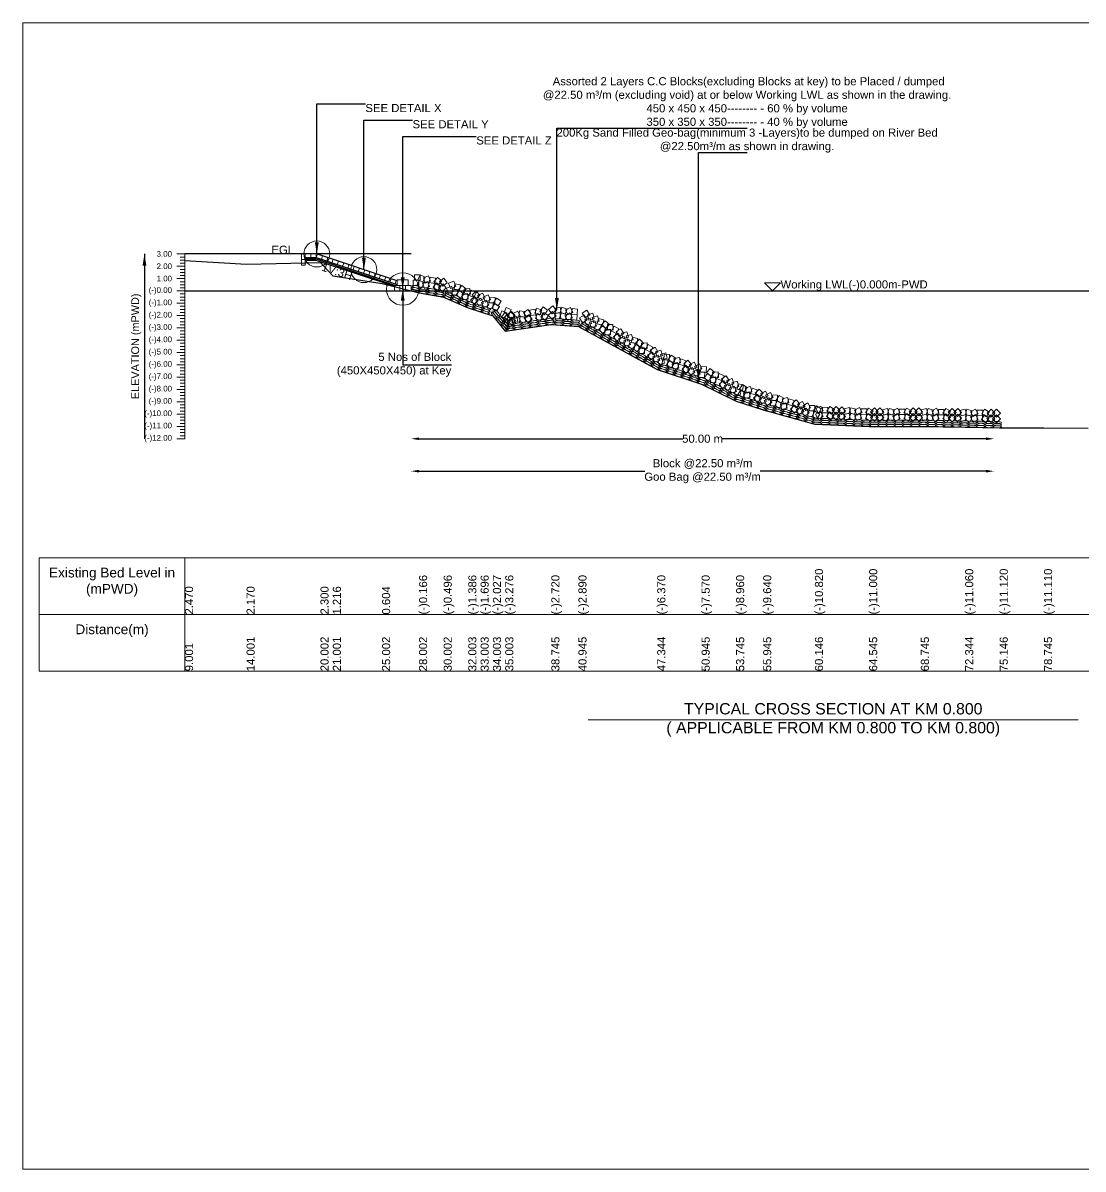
# Model space of a CAD drawing. Header units: inches. Extents: x 89000 to 845017, y -7071 to 0.
# Drawn here: x 265000 to 271542, y -7071 to 0 of the extents above; entities that cross this region are included whole.
import ezdxf

# ---------------------------------------------------------------- set-up
doc = ezdxf.new("R2010")
doc.units = ezdxf.units.IN
doc.header["$LTSCALE"] = 7
doc.header["$MEASUREMENT"] = 0
doc.header["$PDMODE"] = 3
for name, color, linetype, lineweight in [('Cross section Data Border', 7, 'Continuous', 9), ('Cross Section Labels', 7, 'Continuous', 9), ('Existing_Bed_Level for Xsection', 7, 'Continuous', 25), ('Long Section Labels', 7, 'Continuous', 9)]:
    doc.layers.add(name, color=color, linetype=linetype, lineweight=lineweight)
doc.styles.get("Standard").update_dxf_attribs({"font": 'arial.ttf'})
doc.dimstyles.new('Appron Lebeling Style', dxfattribs={"dimtxt": 50, "dimasz": 50, "dimexe": 0.18, "dimexo": 0.0625, "dimgap": 0.09, "dimtad": 0, "dimtih": 1, "dimtoh": 1, "dimdec": 4, "dimzin": 0, "dimdsep": 46, "dimtxsty": 'Standard', "dimcen": 0.09, "dimse1": 1, "dimse2": 1, "dimadec": 0, "dimazin": 0, "dimtfac": 1, "dimtdec": 4, "dimtofl": 0, "dimtmove": 0, "dimatfit": 3, "dimfxl": 1, "dimtolj": 1, "dimtzin": 0, "dimarcsym": 0})
doc.dimstyles.get("Standard").update_dxf_attribs({"dimtxt": 0.18, "dimasz": 0.18, "dimexe": 0.18, "dimexo": 0.0625, "dimgap": 0.09, "dimtad": 0, "dimtih": 1, "dimtoh": 1, "dimdec": 4, "dimzin": 0, "dimdsep": 46, "dimtxsty": 'Standard', "dimcen": 0.09, "dimadec": 0, "dimazin": 0, "dimtfac": 1, "dimtdec": 4, "dimtofl": 0, "dimtmove": 0, "dimatfit": 3, "dimfxl": 1, "dimtolj": 1, "dimtzin": 0, "dimarcsym": 0})

# ---------------------------------------------------------------- blocks, each defined once
blk = doc.blocks.new('*D281')
at = {"layer": 'Cross Section Labels', "color": 0, "lineweight": -2, "transparency": 16777216}
for p, q in [((267444.9, -2565.4), (269071.2, -2565.4)), ((270942.7, -2565.4), (269316.4, -2565.4))]:
    blk.add_line(p, q, dxfattribs=at)
at = {"layer": 'Cross Section Labels', "color": 0, "transparency": 16777216}
for points in [[(267444.9, -2557), (267444.9, -2573.7), (267394.9, -2565.4)], [(270942.7, -2557), (270942.7, -2573.7), (270992.7, -2565.4)]]:
    blk.add_solid(points, dxfattribs=at)
at = {"layer": 'Defpoints', "color": 0, "transparency": 16777216}
for p in [(267394.9, -1653.4), (270992.7, -2497.7), (270992.7, -2565.4)]:
    blk.add_point(p, dxfattribs=at)
at = {"layer": 'Cross Section Labels', "color": 0, "transparency": 16777216, "insert": (269193.8, -2565.4), "char_height": 50, "attachment_point": 5}
blk.add_mtext('\\A1;50.00 m', dxfattribs=at)
blk = doc.blocks.new('*D282')
at = {"layer": 'Cross Section Labels', "color": 0, "lineweight": -2, "transparency": 16777216}
for p, q in [((267444.9, -2765.4), (268838.2, -2765.4)), ((270942.7, -2765.4), (269549.4, -2765.4))]:
    blk.add_line(p, q, dxfattribs=at)
at = {"layer": 'Cross Section Labels', "color": 0, "transparency": 16777216}
for points in [[(267444.9, -2757), (267444.9, -2773.7), (267394.9, -2765.4)], [(270942.7, -2757), (270942.7, -2773.7), (270992.7, -2765.4)]]:
    blk.add_solid(points, dxfattribs=at)
at = {"layer": 'Defpoints', "color": 0, "transparency": 16777216}
for p in [(267394.9, -1653.4), (270992.7, -2497.7), (270992.7, -2765.4)]:
    blk.add_point(p, dxfattribs=at)
at = {"layer": 'Cross Section Labels', "color": 0, "transparency": 16777216, "insert": (269193.8, -2765.4), "char_height": 50, "attachment_point": 5}
blk.add_mtext('\\A1;Block @22.50 m³/m ^JGoo Bag @22.50 m³/m ', dxfattribs=at)

msp = doc.modelspace()

# ---------------------------------------------------------------- linework, layer by layer
at = {"layer": 'Cross section Data Border'}
msp.add_lwpolyline([(265100, -3300), (273209.05737, -3300), (273209.05737, -4000), (265100, -4000)], close=True, dxfattribs=at)
for points in [[(266000, -3300), (266000, -4000)], [(265100, -3650), (273209.05737, -3650)]]:
    msp.add_lwpolyline(points, dxfattribs=at)
at = {"layer": 'Cross Section Labels'}
for points in [[(265000, 0), (275000, 0), (275000, -7071), (265000, -7071)], [(269624.93307, -1653.36), (269674.93307, -1603.36), (269574.93307, -1603.36)]]:
    msp.add_lwpolyline(points, close=True, dxfattribs=at)
msp.add_lwpolyline([(268488, -4300), (270000, -4300), (271512, -4300)], dxfattribs=at)
for centre, radius in [((266813.53307, -1425.36), 80), ((267104.23307, -1522.26), 80), ((267343.63307, -1641.96), 100)]:
    msp.add_circle(centre, radius, dxfattribs=at)
at = {"layer": 'Existing_Bed_Level for Xsection'}
for points in [[(267394.93307, -1425.36), (266000, -1425.36)], [(266000, -1465.64), (266380.03044, -1488.44), (266836.04871, -1478.56), (266912.03655, -1560.944), (267216.07915, -1607.456), (267444.08828, -1665.976), (267596.10958, -1691.056), (267748.13088, -1758.696), (267824.11872, -1782.256), (267900.15218, -1807.412), (267976.14002, -1902.336), (268260.54728, -1860.08), (268427.72838, -1873), (268914.09935, -2137.48), (269187.72261, -2228.68), (269400.5338, -2334.32), (269567.72049, -2386), (269887.01146, -2475.68), (270221.3831, -2489.36), (270540.52619, -2489.36), (270814.09921, -2493.92), (271026.989, -2498.48), (271300.52274, -2497.72), (271574.09918, -2500)], [(267309.43307, -1590.66), (266817.04313, -1426.53002), (266813.53307, -1425.36), (266809.83314, -1425.36), (266741.43314, -1425.36)], [(266741.43314, -1448.16), (266809.83314, -1448.16), (267309.43307, -1614.69331)], [(266741.43314, -1455.76), (266808.59983, -1455.76), (267298.79983, -1619.16)], [(266741.43314, -1463.36), (266807.36652, -1463.36), (267292.33307, -1625.01552)], [(266000, -1653.36), (272273.45953, -1653.36)]]:
    msp.add_lwpolyline(points, dxfattribs=at)
at = {"layer": 'Long Section Labels'}
for points in [[(266000, -1425.36), (265950, -1425.36)], [(266000, -1444.36), (265970, -1444.36)], [(266000, -1463.36), (265970, -1463.36)], [(266000, -1482.36), (265970, -1482.36)], [(266000, -2565.36), (266000, -2489.36), (266000, -2413.36), (266000, -2337.36), (266000, -2261.36), (266000, -2185.36), (266000, -2109.36), (266000, -2033.36), (266000, -1957.36), (266000, -1881.36), (266000, -1805.36), (266000, -1729.36), (266000, -1653.36), (266000, -1577.36), (266000, -1501.36), (266000, -1425.36)], [(266000, -1501.36), (265950, -1501.36)], [(266000, -1520.36), (265970, -1520.36)], [(266000, -1539.36), (265970, -1539.36)], [(266000, -1577.36), (265950, -1577.36)], [(266000, -1558.36), (265970, -1558.36)], [(266000, -1596.36), (265970, -1596.36)], [(266000, -1615.36), (265970, -1615.36)], [(266000, -1653.36), (265950, -1653.36)], [(266000, -1634.36), (265970, -1634.36)], [(266000, -1672.36), (265970, -1672.36)], [(266000, -1691.36), (265970, -1691.36)], [(266000, -1729.36), (265950, -1729.36)], [(266000, -1710.36), (265970, -1710.36)], [(266000, -1748.36), (265970, -1748.36)], [(266000, -1767.36), (265970, -1767.36)], [(266000, -1805.36), (265950, -1805.36)], [(266000, -1786.36), (265970, -1786.36)], [(266000, -1824.36), (265970, -1824.36)], [(266000, -1881.36), (265950, -1881.36)], [(266000, -1843.36), (265970, -1843.36)], [(266000, -1862.36), (265970, -1862.36)], [(266000, -1900.36), (265970, -1900.36)], [(266000, -1957.36), (265950, -1957.36)], [(266000, -1919.36), (265970, -1919.36)], [(266000, -1938.36), (265970, -1938.36)], [(266000, -1976.36), (265970, -1976.36)], [(266000, -2033.36), (265950, -2033.36)], [(266000, -1995.36), (265970, -1995.36)], [(266000, -2014.36), (265970, -2014.36)], [(266000, -2109.36), (265950, -2109.36)], [(266000, -2052.36), (265970, -2052.36)], [(266000, -2071.36), (265970, -2071.36)], [(266000, -2090.36), (265970, -2090.36)], [(266000, -2185.36), (265950, -2185.36)], [(266000, -2128.36), (265970, -2128.36)], [(266000, -2147.36), (265970, -2147.36)], [(266000, -2166.36), (265970, -2166.36)], [(266000, -2261.36), (265950, -2261.36)], [(266000, -2204.36), (265970, -2204.36)], [(266000, -2223.36), (265970, -2223.36)], [(266000, -2242.36), (265970, -2242.36)], [(266000, -2280.36), (265970, -2280.36)], [(266000, -2299.36), (265970, -2299.36)], [(266000, -2318.36), (265970, -2318.36)], [(266000, -2337.36), (265950, -2337.36)], [(266000, -2356.36), (265970, -2356.36)], [(266000, -2375.36), (265970, -2375.36)], [(266000, -2394.36), (265970, -2394.36)], [(266000, -2413.36), (265950, -2413.36)], [(266000, -2432.36), (265970, -2432.36)], [(266000, -2451.36), (265970, -2451.36)], [(266000, -2470.36), (265970, -2470.36)], [(266000, -2489.36), (265950, -2489.36)], [(266000, -2508.36), (265970, -2508.36)], [(266000, -2527.36), (265970, -2527.36)], [(266000, -2565.36), (265950, -2565.36)], [(266000, -2546.36), (265970, -2546.36)]]:
    msp.add_lwpolyline(points, dxfattribs=at)
for points in [[(266741.43314, -1425.36), (266718.63314, -1425.36), (266718.63314, -1459.56), (266741.43314, -1459.56)], [(266741.43314, -1459.56), (266718.63314, -1459.56), (266718.63314, -1493.76), (266741.43314, -1493.76)], [(266775.63314, -1425.36), (266741.43314, -1425.36), (266741.43314, -1448.16), (266775.63314, -1448.16)], [(266809.83314, -1425.36), (266775.63314, -1425.36), (266775.63314, -1448.16), (266809.83314, -1448.16)], [(266849.4881, -1437.34501), (266817.04313, -1426.53002), (266809.83314, -1448.16), (266842.27811, -1458.97499)], [(266881.93307, -1448.16), (266849.4881, -1437.34501), (266842.27811, -1458.97499), (266874.72307, -1469.78998)], [(266914.37804, -1458.97499), (266881.93307, -1448.16), (266874.72307, -1469.78998), (266907.16804, -1480.60497)], [(266946.823, -1469.78998), (266914.37804, -1458.97499), (266907.16804, -1480.60497), (266939.61301, -1491.41996)], [(266979.26797, -1480.60497), (266946.823, -1469.78998), (266939.61301, -1491.41996), (266972.05798, -1502.23495)], [(267011.71294, -1491.41996), (266979.26797, -1480.60497), (266972.05798, -1502.23495), (267004.50295, -1513.04994)], [(267044.15791, -1502.23495), (267011.71294, -1491.41996), (267004.50295, -1513.04994), (267036.94792, -1523.86493)], [(267076.60288, -1513.04994), (267044.15791, -1502.23495), (267036.94792, -1523.86493), (267069.39289, -1534.67992)], [(267109.04785, -1523.86493), (267076.60288, -1513.04994), (267069.39289, -1534.67992), (267101.83786, -1545.49491)], [(267141.49282, -1534.67992), (267109.04785, -1523.86493), (267101.83786, -1545.49491), (267134.28282, -1556.3099)], [(267173.93779, -1545.49491), (267141.49282, -1534.67992), (267134.28282, -1556.3099), (267166.72779, -1567.12489)], [(267206.38276, -1556.3099), (267173.93779, -1545.49491), (267166.72779, -1567.12489), (267199.17276, -1577.93988)], [(267450.79997, -1553.09523), (267416.60196, -1553.46344), (267416.97016, -1587.66145), (267451.16818, -1587.29325)], [(267481.92594, -1568.69026), (267450.77553, -1554.57318), (267436.65845, -1585.72359), (267467.80887, -1599.84067)], [(267238.82772, -1567.12489), (267206.38276, -1556.3099), (267199.17276, -1577.93988), (267231.61773, -1588.75486)], [(267271.27269, -1577.93988), (267238.82772, -1567.12489), (267231.61773, -1588.75486), (267264.0627, -1599.56985)], [(267303.71766, -1588.75486), (267271.27269, -1577.93988), (267264.0627, -1599.56985), (267296.50767, -1610.38484)], [(267326.53307, -1619.16), (267292.33307, -1619.16), (267292.33307, -1653.36), (267326.53307, -1653.36)], [(267343.63307, -1584.96), (267309.43307, -1584.96), (267309.43307, -1619.16), (267343.63307, -1619.16)], [(267360.73307, -1619.16), (267326.53307, -1619.16), (267326.53307, -1653.36), (267360.73307, -1653.36)], [(267377.83307, -1584.96), (267343.63307, -1584.96), (267343.63307, -1619.16), (267377.83307, -1619.16)], [(267394.93307, -1619.16), (267360.73307, -1619.16), (267360.73307, -1653.36), (267394.93307, -1653.36)], [(267442.29789, -1586.22157), (267408.09987, -1586.58978), (267408.46807, -1620.7878), (267442.66609, -1620.41959)], [(267476.35898, -1602.43413), (267445.20857, -1588.31705), (267431.0915, -1619.46747), (267462.24191, -1633.58454)], [(267497.46016, -1594.49506), (267465.44642, -1606.52671), (267477.47806, -1638.54045), (267509.4918, -1626.50881)], [(267503.02712, -1560.75119), (267471.01338, -1572.78283), (267483.04502, -1604.79657), (267515.05876, -1592.76493)], [(267540.8684, -1607.99626), (267507.12453, -1602.4293), (267501.55757, -1636.17317), (267535.30144, -1641.74013)], [(267546.43536, -1574.25238), (267512.69149, -1568.68543), (267507.12453, -1602.4293), (267540.8684, -1607.99626)], [(267579.02175, -1625.26401), (267552.5692, -1603.58678), (267530.89197, -1630.03934), (267557.34452, -1651.71657)], [(267584.58871, -1591.52014), (267558.13615, -1569.84291), (267536.45893, -1596.29546), (267562.91148, -1617.97269)], [(267592.64667, -1609.35968), (267564.84178, -1629.2727), (267584.7548, -1657.07759), (267612.55968, -1637.16457)], [(267598.21363, -1575.61581), (267570.40874, -1595.52883), (267590.32176, -1623.33371), (267618.12664, -1603.42069)], [(267656.88241, -1656.94581), (267644.60576, -1625.02522), (267612.68517, -1637.30187), (267624.96182, -1669.22246)], [(267670.78521, -1625.69917), (267658.50856, -1593.77859), (267626.58797, -1606.05524), (267638.86462, -1637.97582)], [(267699.49142, -1615.55689), (267665.71011, -1610.22181), (267660.37503, -1644.00313), (267694.15634, -1649.3382)], [(267735.23032, -1641.15398), (267708.65102, -1619.63234), (267687.12939, -1646.21165), (267713.70869, -1667.73328)], [(267685.58861, -1646.80352), (267651.8073, -1641.46845), (267646.47223, -1675.24976), (267680.25354, -1680.58483)], [(267721.32752, -1672.40061), (267694.74822, -1650.87898), (267673.22658, -1677.45828), (267699.80589, -1698.97991)], [(267743.74926, -1670.0439), (267709.73534, -1673.60667), (267713.29811, -1707.62059), (267747.31203, -1704.05782)], [(267757.65206, -1638.79727), (267723.63814, -1642.36004), (267727.20091, -1676.37396), (267761.21483, -1672.81119)], [(267782.34504, -1694.06314), (267751.0984, -1680.16033), (267737.1956, -1711.40697), (267768.44223, -1725.30977)], [(267796.24784, -1662.8165), (267765.00121, -1648.9137), (267751.0984, -1680.16033), (267782.34504, -1694.06314)], [(267809.93343, -1712.8069), (267786.69291, -1687.7167), (267761.60271, -1710.95722), (267784.84322, -1736.04742)], [(267820.06148, -1680.14098), (267796.82097, -1655.05078), (267771.73076, -1678.2913), (267794.97128, -1703.3815)], [(267835.73286, -1666.24875), (267805.4666, -1682.17338), (267821.39123, -1712.43964), (267851.65749, -1696.51501)], [(267885.74524, -1707.77405), (267870.37011, -1677.22498), (267839.82104, -1692.60011), (267855.19617, -1723.14918)], [(267913.30691, -1694.84089), (267879.16346, -1692.87487), (267877.19744, -1727.01831), (267911.34088, -1728.98433)], [(267825.6048, -1698.91468), (267795.33855, -1714.8393), (267811.26317, -1745.10556), (267841.52943, -1729.18093)], [(267875.00272, -1740.24308), (267859.62758, -1709.69402), (267829.07852, -1725.06915), (267844.45365, -1755.61821)], [(267902.56439, -1727.30992), (267868.42094, -1725.3439), (267866.45492, -1759.48734), (267900.59836, -1761.45337)], [(267940.66087, -1749.24479), (267912.08233, -1730.45898), (267893.29651, -1759.03752), (267921.87505, -1777.82333)], [(267951.40339, -1716.77576), (267922.82485, -1697.98994), (267904.03903, -1726.56848), (267932.61757, -1745.3543)], [(268013.51198, -1767.53886), (267981.66043, -1755.0842), (267969.20577, -1786.93575), (268001.05732, -1799.39042)], [(268115.28449, -1767.00226), (268088.48834, -1788.25329), (268109.73937, -1815.04944), (268136.53552, -1793.79841)], [(268160.74186, -1766.57235), (268126.9132, -1771.59847), (268131.93931, -1805.42712), (268165.76797, -1800.40101)], [(268202.34904, -1771.33636), (268170.53199, -1758.79383), (268157.98945, -1790.61088), (268189.8065, -1803.15342)], [(268210.45343, -1752.02562), (268190.07602, -1779.49198), (268217.54238, -1799.86939), (268237.91979, -1772.40303)], [(268292.11728, -1772.18158), (268269.85913, -1746.21594), (268243.89348, -1768.47409), (268266.15164, -1794.43973)], [(268315.76899, -1753.01106), (268282.15176, -1759.29772), (268288.43843, -1792.91495), (268322.05565, -1786.62828)], [(268358.01668, -1765.16067), (268325.76454, -1753.78353), (268314.38739, -1786.03567), (268346.63953, -1797.41281)], [(268378.3543, -1755.43084), (268347.49786, -1770.17941), (268362.24643, -1801.03584), (268393.10286, -1786.28728)], [(268422.76544, -1765.13693), (268388.66711, -1762.50176), (268386.03194, -1796.60009), (268420.13027, -1799.23526)], [(267986.81294, -1788.91178), (267954.96139, -1776.45711), (267942.50673, -1808.30866), (267974.35828, -1820.76333)], [(267973.65282, -1787.20843), (267953.2754, -1814.67479), (267980.74177, -1835.0522), (268001.11918, -1807.58584)], [(267978.67893, -1821.03709), (267958.30152, -1848.50345), (267985.76788, -1868.88086), (268006.14529, -1841.4145)], [(268010.06872, -1827.97232), (267988.69581, -1801.27328), (267961.99677, -1822.64619), (267983.36968, -1849.34523)], [(268034.94501, -1802.54068), (268007.46243, -1782.18514), (267987.10689, -1809.66772), (268014.58947, -1830.02326)], [(268026.89846, -1866.3209), (268021.71826, -1832.51549), (267987.91285, -1837.6957), (267993.09306, -1871.5011)], [(268036.76776, -1806.59941), (268015.39485, -1779.90037), (267988.69581, -1801.27328), (268010.06872, -1827.97232)], [(268039.97112, -1836.36933), (268012.48854, -1816.0138), (267992.13301, -1843.49638), (268019.61559, -1863.85192)], [(268053.5975, -1844.94799), (268048.4173, -1811.14258), (268014.61189, -1816.32279), (268019.7921, -1850.12819)], [(268053.73248, -1778.58356), (268022.36009, -1792.20021), (268035.97674, -1823.5726), (268067.34913, -1809.95595)], [(268058.75859, -1812.41222), (268027.3862, -1826.02887), (268041.00286, -1857.40126), (268072.37524, -1843.78461)], [(268097.62502, -1781.01768), (268063.64898, -1777.11021), (268059.74151, -1811.08626), (268093.71756, -1814.99372)], [(268102.65114, -1814.84634), (268068.67509, -1810.93887), (268064.76763, -1844.91492), (268098.74368, -1848.82238)], [(268120.3106, -1800.83092), (268093.51445, -1822.08195), (268114.76548, -1848.8781), (268141.56163, -1827.62707)], [(268165.76797, -1800.40101), (268131.93931, -1805.42712), (268136.96543, -1839.25578), (268170.79409, -1834.22967)], [(268207.37515, -1805.16502), (268175.5581, -1792.62249), (268163.01557, -1824.43954), (268194.83262, -1836.98207)], [(268215.47954, -1785.85428), (268195.10213, -1813.32064), (268222.5685, -1833.69805), (268242.94591, -1806.23169)], [(268289.48211, -1806.27991), (268267.22396, -1780.31426), (268241.25831, -1802.57242), (268263.51647, -1828.53806)], [(268313.13382, -1787.10939), (268279.51659, -1793.39605), (268285.80326, -1827.01327), (268319.42048, -1820.72661)], [(268355.38151, -1799.259), (268323.12937, -1787.88186), (268311.75222, -1820.134), (268344.00436, -1831.51114)], [(268375.71913, -1789.52916), (268344.86269, -1804.27773), (268359.61126, -1835.13417), (268390.46769, -1820.3856)], [(268420.13027, -1799.23526), (268386.03194, -1796.60009), (268383.39677, -1830.69842), (268417.4951, -1833.33358)], [(268481.30262, -1831.40746), (268463.43432, -1802.24646), (268434.27332, -1820.11476), (268452.14162, -1849.27576)], [(268497.64063, -1801.36234), (268479.77233, -1772.20134), (268450.61133, -1790.06964), (268468.47963, -1819.23064)], [(268499.39427, -1820.85862), (268466.59258, -1830.53795), (268476.27191, -1863.33963), (268509.0736, -1853.6603)], [(268515.73228, -1790.81349), (268482.93059, -1800.49282), (268492.60992, -1833.29451), (268525.41161, -1823.61518)], [(268539.12792, -1869.98139), (268529.42247, -1837.18743), (268496.6285, -1846.89288), (268506.33395, -1879.68684)], [(268555.46593, -1839.93627), (268545.76048, -1807.1423), (268512.96651, -1816.84775), (268522.67196, -1849.64172)], [(268584.88632, -1832.10344), (268551.63476, -1824.10505), (268543.63638, -1857.35661), (268576.88793, -1865.35499)], [(268618.48176, -1860.45528), (268593.69371, -1836.89275), (268570.13118, -1861.68079), (268594.91923, -1885.24332)], [(268568.5483, -1862.14856), (268535.29675, -1854.15018), (268527.29836, -1887.40173), (268560.54992, -1895.40012)], [(268602.14375, -1890.5004), (268577.3557, -1866.93787), (268553.79317, -1891.72591), (268578.58122, -1915.28844)], [(268624.68178, -1889.93001), (268590.49242, -1890.78296), (268591.34538, -1924.97233), (268625.53474, -1924.11937)], [(268641.01979, -1859.88488), (268606.83043, -1860.73784), (268607.68339, -1894.9272), (268641.87275, -1894.07425)], [(268661.25027, -1916.93562), (268631.20515, -1900.59761), (268614.86714, -1930.64273), (268644.91226, -1946.98074)], [(268677.58828, -1886.8905), (268647.54316, -1870.55249), (268631.20515, -1900.59761), (268661.25027, -1916.93562)], [(268707.95649, -1915.72842), (268690.08819, -1886.56742), (268660.92719, -1904.43571), (268678.79549, -1933.59671)], [(268726.04814, -1905.17957), (268693.24645, -1914.8589), (268702.92578, -1947.66058), (268735.72747, -1937.98125)], [(268691.61848, -1945.77354), (268673.75018, -1916.61254), (268644.58918, -1934.48084), (268662.45748, -1963.64184)], [(268709.71013, -1935.22469), (268676.90844, -1944.90402), (268686.58777, -1977.70571), (268719.38946, -1968.02638)], [(268749.44378, -1984.34747), (268739.73833, -1951.5535), (268706.94436, -1961.25895), (268716.64981, -1994.05292)], [(268765.78179, -1954.30234), (268756.07634, -1921.50838), (268723.28237, -1931.21383), (268732.98782, -1964.00779)], [(268778.86416, -1976.51464), (268745.61261, -1968.51625), (268737.61422, -2001.7678), (268770.86578, -2009.76619)], [(268795.20218, -1946.46951), (268761.95062, -1938.47113), (268753.95224, -1971.72268), (268787.20379, -1979.72107)], [(268828.79762, -1974.82135), (268804.00957, -1951.25882), (268780.44704, -1976.04687), (268805.23509, -1999.6094)], [(268851.33565, -1974.25096), (268817.14629, -1975.10392), (268817.99925, -2009.29328), (268852.18861, -2008.44032)], [(268812.4596, -2004.86647), (268787.67156, -1981.30394), (268764.10903, -2006.09199), (268788.89708, -2029.65452)], [(268834.99764, -2004.29608), (268800.80828, -2005.14904), (268801.66124, -2039.3384), (268835.8506, -2038.48544)], [(268871.56613, -2031.3017), (268841.52101, -2014.96369), (268825.183, -2045.00881), (268855.22812, -2061.34682)], [(268887.90414, -2001.25657), (268857.85902, -1984.91856), (268841.52101, -2014.96369), (268871.56613, -2031.3017)], [(268901.93434, -2060.13961), (268884.06604, -2030.97861), (268854.90504, -2048.84691), (268872.77334, -2078.00791)], [(268918.27235, -2030.09449), (268900.40405, -2000.93349), (268871.24305, -2018.80179), (268889.11135, -2047.96279)], [(268920.02599, -2049.59077), (268887.2243, -2059.2701), (268896.90363, -2092.07178), (268929.70532, -2082.39245)], [(268936.364, -2019.54564), (268903.56231, -2029.22497), (268913.24164, -2062.02666), (268946.04333, -2052.34733)], [(268976.09765, -2068.66842), (268966.3922, -2035.87445), (268933.59823, -2045.5799), (268943.30368, -2078.37387)], [(268990.65553, -2045.98742), (268956.51651, -2043.94603), (268954.47513, -2078.08505), (268988.61415, -2080.12644)], [(269028.7035, -2068.00632), (269000.1665, -2049.15747), (268981.31765, -2077.69448), (269009.85465, -2096.54333)], [(268959.75964, -2098.71354), (268950.05419, -2065.91958), (268917.26022, -2075.62503), (268926.96567, -2108.41899)], [(268979.84137, -2078.43266), (268945.70235, -2076.39128), (268943.66097, -2110.5303), (268977.79999, -2112.57168)], [(269017.88934, -2100.45156), (268989.35233, -2081.60271), (268970.50348, -2110.13972), (268999.04049, -2128.98857)], [(269039.97784, -2095.9364), (269006.46825, -2102.77362), (269013.30547, -2136.28321), (269046.81506, -2129.44599)], [(269050.792, -2063.49116), (269017.28242, -2070.32838), (269024.11964, -2103.83796), (269057.62922, -2097.00074)], [(269080.7166, -2116.10843), (269048.27136, -2105.29426), (269037.4572, -2137.73951), (269069.90244, -2148.55367)], [(269091.53077, -2083.66318), (269059.08552, -2072.84902), (269048.27136, -2105.29426), (269080.7166, -2116.10843)], [(269115.67265, -2139.17199), (269092.96601, -2113.59762), (269067.39164, -2136.30427), (269090.09828, -2161.87864)], [(269126.48681, -2106.72675), (269103.78017, -2081.15238), (269078.2058, -2103.85902), (269100.91244, -2129.43339)], [(269142.44745, -2093.16784), (269111.85235, -2108.45115), (269127.13565, -2139.04625), (269157.73076, -2123.76295)], [(269190.18209, -2134.55884), (269174.87443, -2103.97591), (269144.2915, -2119.28358), (269159.59917, -2149.8665)], [(269217.77224, -2121.68655), (269183.63322, -2119.64517), (269181.59184, -2153.78419), (269215.73086, -2155.82557)], [(269131.63329, -2125.61309), (269101.03818, -2140.89639), (269116.32149, -2171.4915), (269146.9166, -2156.20819)], [(269179.36793, -2167.00409), (269164.06027, -2136.42116), (269133.47734, -2151.72882), (269148.785, -2182.31175)], [(269206.95808, -2154.1318), (269172.81906, -2152.09041), (269170.77768, -2186.22944), (269204.9167, -2188.27082)], [(269251.73342, -2184.59671), (269226.08413, -2161.97474), (269203.46215, -2187.62403), (269229.11145, -2210.24601)], [(269266.9399, -2153.96335), (269241.2906, -2131.34137), (269218.66863, -2156.99067), (269244.31792, -2179.61264)], [(269274.23452, -2183.18643), (269240.10073, -2185.31348), (269242.22778, -2219.44727), (269276.36157, -2217.32022)], [(269289.441, -2152.55307), (269255.30721, -2154.68011), (269257.43426, -2188.8139), (269291.56805, -2186.68686)], [(269326.99092, -2178.17652), (269296.35755, -2162.97004), (269281.15107, -2193.60341), (269311.78444, -2208.80988)], [(269358.41317, -2205.86217), (269339.47009, -2177.38763), (269310.99555, -2196.33071), (269329.93863, -2224.80525)], [(269311.78444, -2208.80988), (269281.15107, -2193.60341), (269265.94459, -2224.23677), (269296.57796, -2239.44325)], [(269343.20669, -2236.49553), (269324.26361, -2208.02099), (269295.78907, -2226.96408), (269314.73215, -2255.43862)], [(269360.89247, -2225.27951), (269328.47447, -2236.17506), (269339.37002, -2268.59306), (269371.78802, -2257.69751)], [(269376.09895, -2194.64614), (269343.68095, -2205.54169), (269354.5765, -2237.9597), (269386.9945, -2227.06415)], [(269402.42995, -2272.88674), (269391.50859, -2240.47742), (269359.09927, -2251.39878), (269370.02063, -2283.8081)], [(269417.63643, -2242.25337), (269406.71507, -2209.84406), (269374.30575, -2220.76542), (269385.22711, -2253.17474)], [(269431.53785, -2263.96247), (269398.01121, -2257.20937), (269391.2581, -2290.73601), (269424.78474, -2297.48911)], [(269446.74433, -2233.32911), (269413.21769, -2226.576), (269406.46458, -2260.10264), (269439.99122, -2266.85575)], [(269468.48245, -2248.40777), (269439.53905, -2230.18912), (269421.3204, -2259.13252), (269450.2638, -2277.35117)], [(269490.46665, -2243.40941), (269457.11502, -2250.97967), (269464.68529, -2284.3313), (269498.03692, -2276.76103)], [(269531.63789, -2262.68339), (269498.96334, -2252.58319), (269488.86314, -2285.25773), (269521.53768, -2295.35794)], [(269567.0912, -2284.97501), (269543.8293, -2259.90463), (269518.75892, -2283.16653), (269542.02081, -2308.23691)], [(269458.38225, -2281.08231), (269429.43884, -2262.86366), (269411.22019, -2291.80707), (269440.16359, -2310.02572)], [(269480.36644, -2276.08395), (269447.01481, -2283.65422), (269454.58508, -2317.00584), (269487.93671, -2309.43558)], [(269521.53768, -2295.35794), (269488.86314, -2285.25773), (269478.76293, -2317.93227), (269511.43747, -2328.03248)], [(269556.99099, -2317.64956), (269533.72909, -2292.57917), (269508.65871, -2315.84107), (269531.9206, -2340.91145)], [(269572.65052, -2303.74398), (269542.39785, -2319.6944), (269558.34827, -2349.94707), (269588.60094, -2333.99665)], [(269582.75072, -2271.06943), (269552.49805, -2287.01985), (269568.44847, -2317.27252), (269598.70115, -2301.3221)], [(269620.17405, -2342.7012), (269603.41935, -2312.88643), (269573.60459, -2329.64113), (269590.35928, -2359.45589)], [(269629.42202, -2309.77529), (269612.66733, -2279.96053), (269582.85256, -2296.71522), (269599.60726, -2326.52999)], [(269647.1161, -2328.5224), (269612.91849, -2328.11826), (269612.51434, -2362.31587), (269646.71195, -2362.72002)], [(269656.36407, -2295.5965), (269622.16646, -2295.19235), (269621.76231, -2329.38997), (269655.95993, -2329.79411)], [(269686.17489, -2348.69395), (269656.76796, -2331.23334), (269639.30735, -2360.64027), (269668.71428, -2378.10088)], [(269695.42286, -2315.76805), (269666.01594, -2298.30744), (269648.55533, -2327.71437), (269677.96225, -2345.17498)], [(269717.26979, -2310.20027), (269684.12608, -2318.63439), (269692.5602, -2351.7781), (269725.70391, -2343.34398)], [(269758.92783, -2328.3982), (269726.00193, -2319.15022), (269716.75396, -2352.07612), (269749.67986, -2361.3241)], [(269794.94827, -2349.76128), (269771.04294, -2325.30366), (269746.58532, -2349.20899), (269770.49065, -2373.66661)], [(269708.02181, -2343.12617), (269674.8781, -2351.56029), (269683.31223, -2384.704), (269716.45594, -2376.26988)], [(269749.67986, -2361.3241), (269716.75396, -2352.07612), (269707.50598, -2385.00202), (269740.43188, -2394.25)], [(269785.7003, -2382.68718), (269761.79497, -2358.22956), (269737.33735, -2382.13489), (269761.24268, -2406.59251)], [(269800.9933, -2368.37949), (269771.1652, -2385.11043), (269787.89615, -2414.93853), (269817.72425, -2398.20759)], [(269810.24127, -2335.45359), (269780.41318, -2352.18453), (269797.14412, -2382.01263), (269826.97222, -2365.28168)], [(269850.65535, -2407.43702), (269833.90066, -2377.62226), (269804.0859, -2394.37695), (269820.84059, -2424.19171)], [(269859.90333, -2374.51112), (269843.14863, -2344.69635), (269813.33387, -2361.45105), (269830.08856, -2391.26581)], [(269877.59741, -2393.25823), (269843.39979, -2392.85408), (269842.99565, -2427.05169), (269877.19326, -2427.45584)], [(269886.84538, -2360.33233), (269852.64777, -2359.92818), (269852.24362, -2394.12579), (269886.44123, -2394.52994)], [(269916.65619, -2413.42978), (269887.24927, -2395.96917), (269869.78866, -2425.37609), (269899.19559, -2442.8367)], [(269925.90417, -2380.50388), (269896.49724, -2363.04327), (269879.03664, -2392.45019), (269908.44356, -2409.9108)], [(269921.45834, -2397.80776), (269891.15651, -2413.66459), (269907.01334, -2443.96642), (269937.31517, -2428.10959)], [(269922.85638, -2363.63635), (269892.55455, -2379.49317), (269908.41138, -2409.795), (269938.71321, -2393.93818)], [(269967.59002, -2371.72703), (269933.4186, -2370.32899), (269932.02056, -2404.5004), (269966.19198, -2405.89844)], [(270006.17086, -2418.37012), (269977.26561, -2400.09098), (269958.98647, -2428.99622), (269987.89172, -2447.27536)], [(270007.5689, -2384.1987), (269978.66365, -2365.91956), (269960.38451, -2394.82481), (269989.28976, -2413.10395)], [(270017.74826, -2400.91877), (269992.58764, -2424.08302), (270015.75189, -2449.24365), (270040.91252, -2426.07939)], [(270019.1463, -2366.74735), (269993.98568, -2389.91161), (270017.14993, -2415.07224), (270042.31056, -2391.90798)], [(270075.08472, -2427.45819), (270051.90043, -2402.31602), (270026.75826, -2425.50031), (270049.94255, -2450.64248)], [(270076.48276, -2393.28678), (270053.29847, -2368.14461), (270028.1563, -2391.32889), (270051.34059, -2416.47106)], [(270099.42439, -2373.27193), (270066.057, -2380.77243), (270073.5575, -2414.13982), (270106.92489, -2406.63932)], [(270142.08452, -2383.88291), (270109.44136, -2373.68175), (270099.24019, -2406.32492), (270131.88336, -2416.52608)], [(270162.05627, -2373.42263), (270131.75444, -2389.27945), (270147.61127, -2419.58128), (270177.9131, -2403.72446)], [(270206.78991, -2381.51331), (270172.6185, -2380.11527), (270171.22046, -2414.28668), (270205.39187, -2415.68472)], [(270246.76879, -2393.98498), (270217.86355, -2375.70584), (270199.58441, -2404.61109), (270228.48965, -2422.89023)], [(270253.70314, -2375.11695), (270229.51046, -2399.29037), (270253.68388, -2423.48305), (270277.87656, -2399.30963)], [(270312.07656, -2399.29037), (270287.88388, -2375.11695), (270263.71046, -2399.30963), (270287.90314, -2423.48305)], [(270334.18084, -2378.35444), (270301.14795, -2387.21268), (270310.00619, -2420.24556), (270343.03908, -2411.38732)], [(270377.23908, -2387.21268), (270344.20619, -2378.35444), (270335.34795, -2411.38732), (270368.38084, -2420.24556)], [(270396.76653, -2375.94472), (270367.13823, -2393.02698), (270384.22049, -2422.65528), (270413.8488, -2405.57302)], [(270441.79351, -2382.2), (270407.59351, -2382.2), (270407.59351, -2416.4), (270441.79351, -2416.4)], [(270482.2488, -2393.02698), (270452.62049, -2375.94472), (270435.53823, -2405.57302), (270465.16653, -2422.65528)], [(270493.10314, -2375.11695), (270468.91046, -2399.29037), (270493.08388, -2423.48305), (270517.27656, -2399.30963)], [(270551.47656, -2399.29037), (270527.28388, -2375.11695), (270503.11046, -2399.30963), (270527.30314, -2423.48305)], [(270575.42626, -2378.92074), (270542.25033, -2387.22723), (270550.55682, -2420.40316), (270583.73275, -2412.09667)], [(270618.33089, -2388.49536), (270585.45022, -2379.08783), (270576.04269, -2411.96849), (270608.92336, -2421.37603)], [(270638.04343, -2377.55441), (270608.13455, -2394.14052), (270624.72065, -2424.0494), (270654.62953, -2407.46329)], [(270682.9599, -2384.55924), (270648.76465, -2383.98927), (270648.19468, -2418.18452), (270682.38993, -2418.75449)], [(270723.22913, -2396.05895), (270693.88963, -2378.48527), (270676.31596, -2407.82477), (270705.65545, -2425.39844)], [(270734.38045, -2378.3323), (270709.78826, -2402.09917), (270733.55513, -2426.69137), (270758.14732, -2402.9245)], [(270792.34289, -2403.47522), (270768.55645, -2378.90196), (270743.98319, -2402.6884), (270767.76963, -2427.26166)], [(270814.79301, -2382.91058), (270781.61708, -2391.21706), (270789.92357, -2424.39299), (270823.0995, -2416.08651)], [(270858.17891, -2392.69341), (270825.3433, -2383.12982), (270815.7797, -2415.96543), (270848.61532, -2425.52903)], [(270877.94319, -2381.84621), (270847.95587, -2398.29008), (270864.39974, -2428.2774), (270894.38706, -2411.83353)], [(270922.82589, -2389.0643), (270888.63373, -2388.33192), (270887.90135, -2422.52407), (270922.09351, -2423.25645)], [(270963.04004, -2400.75513), (270933.78434, -2383.0423), (270916.07152, -2412.298), (270945.32722, -2430.01082)], [(270974.27543, -2383.08165), (270949.57064, -2406.73145), (270973.22044, -2431.43624), (270997.92523, -2407.78644)], [(271032.1178, -2408.49957), (271008.44834, -2383.81361), (270983.76238, -2407.48308), (271007.43185, -2432.16903)], [(269966.19198, -2405.89844), (269932.02056, -2404.5004), (269930.62252, -2438.67182), (269964.79394, -2440.06986)], [(270098.02635, -2407.44334), (270064.65896, -2414.94385), (270072.15946, -2448.31123), (270105.52685, -2440.81073)], [(270140.68648, -2418.05433), (270108.04332, -2407.85316), (270097.84215, -2440.49633), (270130.48532, -2450.69749)], [(270160.65823, -2407.59404), (270130.3564, -2423.45087), (270146.21323, -2453.7527), (270176.51506, -2437.89587)], [(270205.39187, -2415.68472), (270171.22046, -2414.28668), (270169.82242, -2448.4581), (270203.99383, -2449.85614)], [(270245.37075, -2428.1564), (270216.46551, -2409.87726), (270198.18637, -2438.7825), (270227.09161, -2457.06164)], [(270253.70314, -2409.31695), (270229.51046, -2433.49037), (270253.68388, -2457.68305), (270277.87656, -2433.50963)], [(270312.07656, -2433.49037), (270287.88388, -2409.31695), (270263.71046, -2433.50963), (270287.90314, -2457.68305)], [(270334.18084, -2412.55444), (270301.14795, -2421.41268), (270310.00619, -2454.44556), (270343.03908, -2445.58732)], [(270377.23908, -2421.41268), (270344.20619, -2412.55444), (270335.34795, -2445.58732), (270368.38084, -2454.44556)], [(270396.76653, -2410.14472), (270367.13823, -2427.22698), (270384.22049, -2456.85528), (270413.8488, -2439.77302)], [(270441.79351, -2416.4), (270407.59351, -2416.4), (270407.59351, -2450.6), (270441.79351, -2450.6)], [(270482.2488, -2427.22698), (270452.62049, -2410.14472), (270435.53823, -2439.77302), (270465.16653, -2456.85528)], [(270493.10314, -2409.31695), (270468.91046, -2433.49037), (270493.08388, -2457.68305), (270517.27656, -2433.50963)], [(270551.47656, -2433.49037), (270527.28388, -2409.31695), (270503.11046, -2433.50963), (270527.30314, -2457.68305)], [(270574.85629, -2413.11599), (270541.68036, -2421.42248), (270549.98684, -2454.59841), (270583.16277, -2446.29192)], [(270617.76091, -2422.69061), (270584.88025, -2413.28308), (270575.47271, -2446.16374), (270608.35338, -2455.57128)], [(270637.47345, -2411.74966), (270607.56457, -2428.33577), (270624.15068, -2458.24465), (270654.05956, -2441.65854)], [(270682.38993, -2418.75449), (270648.19468, -2418.18452), (270647.6247, -2452.37977), (270681.81995, -2452.94974)], [(270722.65915, -2430.2542), (270693.31965, -2412.68052), (270675.74598, -2442.02002), (270705.08547, -2459.59369)], [(270733.81048, -2412.52755), (270709.21828, -2436.29442), (270732.98515, -2460.88662), (270757.57734, -2437.11975)], [(270791.77292, -2437.67047), (270767.98647, -2413.09721), (270743.41321, -2436.88365), (270767.19966, -2461.45691)], [(270814.22304, -2417.10583), (270781.04711, -2425.41231), (270789.35359, -2458.58824), (270822.52952, -2450.28176)], [(270857.44653, -2426.88557), (270824.61092, -2417.32198), (270815.04732, -2450.15759), (270847.88294, -2459.72119)], [(270877.21081, -2416.03837), (270847.22349, -2432.48223), (270863.66736, -2462.46955), (270893.65468, -2446.02569)], [(270922.09351, -2423.25645), (270887.90135, -2422.52407), (270887.16897, -2456.71623), (270921.36113, -2457.44861)], [(270962.30766, -2434.94728), (270933.05196, -2417.23446), (270915.33914, -2446.49016), (270944.59484, -2464.20298)], [(270973.54305, -2417.2738), (270948.83826, -2440.9236), (270972.48806, -2465.6284), (270997.19285, -2441.9786)], [(271031.38542, -2442.69173), (271007.71596, -2418.00577), (270983.03, -2441.67524), (271006.69947, -2466.36119)]]:
    msp.add_lwpolyline(points, close=True, dxfattribs=at)
for centre, major_axis in [((267427.46159, -1628.36178), (24.49877, -6.28777)), ((267421.03779, -1653.39057), (24.49877, -6.28777)), ((267424.24969, -1640.87617), (24.49877, -6.28777)), ((267469.93467, -1663.69273), (24.95547, -4.11708)), ((267472.03775, -1650.94505), (24.95547, -4.11708)), ((267474.14082, -1638.19736), (24.95547, -4.11708)), ((267519.84561, -1671.92689), (24.95547, -4.11708)), ((267521.94868, -1659.1792), (24.95547, -4.11708)), ((267524.05176, -1646.43151), (24.95547, -4.11708)), ((267569.75655, -1680.16104), (24.95547, -4.11708)), ((267571.85962, -1667.41335), (24.95547, -4.11708)), ((267573.9627, -1654.66567), (24.95547, -4.11708)), ((267619.57643, -1694.4267), (23.10862, -10.2819)), ((267624.8286, -1682.62242), (23.10862, -10.2819)), ((267630.08077, -1670.81813), (23.10862, -10.2819)), ((267671.04585, -1703.18621), (23.10862, -10.2819)), ((267676.29802, -1691.38192), (23.10862, -10.2819)), ((267665.79368, -1714.99049), (23.10862, -10.2819)), ((267712.01092, -1735.55428), (23.10862, -10.2819)), ((267717.26309, -1723.75), (23.10862, -10.2819)), ((267722.51526, -1711.94571), (23.10862, -10.2819)), ((267757.85451, -1754.94743), (24.15826, -7.49026)), ((267761.68066, -1742.60697), (24.15826, -7.49026)), ((267765.50682, -1730.26651), (24.15826, -7.49026)), ((267806.17104, -1769.92795), (24.15826, -7.49026)), ((267809.99719, -1757.58749), (24.15826, -7.49026)), ((267813.82335, -1745.24703), (24.15826, -7.49026)), ((267858.49041, -1773.21485), (24.01266, -7.94469)), ((267862.54869, -1760.94877), (24.01266, -7.94469)), ((267925.54969, -1787.45351), (15.80645, -19.74542)), ((267854.43212, -1785.48093), (24.01266, -7.94469)), ((267905.37708, -1803.60193), (15.80645, -19.74542)), ((267915.46339, -1795.52772), (15.80645, -19.74542)), ((267936.98999, -1843.09278), (15.80645, -19.74542)), ((267947.0763, -1835.01857), (15.80645, -19.74542)), ((267957.1626, -1826.94436), (15.80645, -19.74542)), ((268151.62669, -1843.60839), (25.01817, 3.71709)), ((268201.66304, -1836.17421), (25.01817, 3.71709)), ((268251.69938, -1828.74002), (25.01817, 3.71709)), ((268253.59814, -1841.51974), (25.01817, 3.71709)), ((268308.34205, -1844.33586), (25.21761, -1.94885)), ((268309.33756, -1831.45427), (25.21761, -1.94885)), ((268359.77277, -1835.35198), (25.21761, -1.94885)), ((268410.20799, -1839.24969), (25.21761, -1.94885)), ((267968.6029, -1882.58362), (15.80645, -19.74542)), ((267978.68921, -1874.50941), (15.80645, -19.74542)), ((267988.77551, -1866.4352), (15.80645, -19.74542)), ((268001.51765, -1865.91094), (25.01817, 3.71709)), ((268003.41641, -1878.69066), (25.01817, 3.71709)), ((268005.31516, -1891.47037), (25.01817, 3.71709)), ((268051.554, -1858.47676), (25.01817, 3.71709)), ((268053.45275, -1871.25647), (25.01817, 3.71709)), ((268055.35151, -1884.03619), (25.01817, 3.71709)), ((268101.59035, -1851.04257), (25.01817, 3.71709)), ((268103.4891, -1863.82229), (25.01817, 3.71709)), ((268105.38785, -1876.602), (25.01817, 3.71709)), ((268153.52545, -1856.3881), (25.01817, 3.71709)), ((268155.4242, -1869.16782), (25.01817, 3.71709)), ((268203.56179, -1848.95392), (25.01817, 3.71709)), ((268205.46055, -1861.73364), (25.01817, 3.71709)), ((268255.49689, -1854.29945), (25.01817, 3.71709)), ((268307.34654, -1857.21745), (25.21761, -1.94885)), ((268357.78176, -1861.11516), (25.21761, -1.94885)), ((268358.77727, -1848.23357), (25.21761, -1.94885)), ((268408.21697, -1865.01287), (25.21761, -1.94885)), ((268409.21248, -1852.13128), (25.21761, -1.94885)), ((268457.62381, -1881.90327), (22.22004, -12.08287)), ((268463.79595, -1870.55289), (22.22004, -12.08287)), ((268469.96809, -1859.20251), (22.22004, -12.08287)), ((268502.06389, -1906.06901), (22.22004, -12.08287)), ((268508.23603, -1894.71863), (22.22004, -12.08287)), ((268514.40816, -1883.36825), (22.22004, -12.08287)), ((268552.6761, -1918.88436), (22.22004, -12.08287)), ((268558.84824, -1907.53398), (22.22004, -12.08287)), ((268546.50396, -1930.23474), (22.22004, -12.08287)), ((268590.94404, -1954.40047), (22.22004, -12.08287)), ((268597.11618, -1943.05009), (22.22004, -12.08287)), ((268603.28831, -1931.69971), (22.22004, -12.08287)), ((268635.38411, -1978.5662), (22.22004, -12.08287)), ((268641.55625, -1967.21583), (22.22004, -12.08287)), ((268647.72839, -1955.86545), (22.22004, -12.08287)), ((268685.99633, -1991.38156), (22.22004, -12.08287)), ((268692.16846, -1980.03118), (22.22004, -12.08287)), ((268679.82419, -2002.73194), (22.22004, -12.08287)), ((268724.26426, -2026.89767), (22.22004, -12.08287)), ((268730.4364, -2015.54729), (22.22004, -12.08287)), ((268736.60854, -2004.19691), (22.22004, -12.08287)), ((268768.70434, -2051.0634), (22.22004, -12.08287)), ((268774.87648, -2039.71302), (22.22004, -12.08287)), ((268781.04861, -2028.36264), (22.22004, -12.08287)), ((268819.31655, -2063.87876), (22.22004, -12.08287)), ((268825.48869, -2052.52838), (22.22004, -12.08287)), ((268813.14441, -2075.22914), (22.22004, -12.08287)), ((268857.58449, -2099.39487), (22.22004, -12.08287)), ((268863.75663, -2088.04449), (22.22004, -12.08287)), ((268869.92876, -2076.69411), (22.22004, -12.08287)), ((268902.02456, -2123.5606), (22.22004, -12.08287)), ((268908.1967, -2112.21022), (22.22004, -12.08287)), ((268914.36884, -2100.85984), (22.22004, -12.08287)), ((268951.84553, -2129.63285), (23.99506, -7.99767)), ((268955.93088, -2117.37576), (23.99506, -7.99767)), ((268947.76018, -2141.88994), (23.99506, -7.99767)), ((268995.75031, -2157.88529), (23.99506, -7.99767)), ((268999.83566, -2145.6282), (23.99506, -7.99767)), ((269003.92101, -2133.37111), (23.99506, -7.99767)), ((269043.74043, -2173.88064), (23.99506, -7.99767)), ((269047.82578, -2161.62355), (23.99506, -7.99767)), ((269051.91113, -2149.36646), (23.99506, -7.99767)), ((269091.73055, -2189.87599), (23.99506, -7.99767)), ((269095.8159, -2177.6189), (23.99506, -7.99767)), ((269099.90125, -2165.3618), (23.99506, -7.99767)), ((269143.80602, -2193.61424), (23.99506, -7.99767)), ((269147.89137, -2181.35715), (23.99506, -7.99767)), ((269195.88149, -2197.3525), (23.99506, -7.99767)), ((269139.72067, -2205.87133), (23.99506, -7.99767)), ((269187.71079, -2221.86668), (23.99506, -7.99767)), ((269191.79614, -2209.60959), (23.99506, -7.99767)), ((269233.96533, -2244.42287), (22.65508, -11.24604)), ((269239.71, -2232.85026), (22.65508, -11.24604)), ((269245.45467, -2221.27766), (22.65508, -11.24604)), ((269279.27548, -2266.91494), (22.65508, -11.24604)), ((269285.02015, -2255.34233), (22.65508, -11.24604)), ((269290.76482, -2243.76973), (22.65508, -11.24604)), ((269336.07497, -2266.2618), (22.65508, -11.24604)), ((269324.58563, -2289.40701), (22.65508, -11.24604)), ((269330.3303, -2277.8344), (22.65508, -11.24604)), ((269369.89578, -2311.89908), (22.65508, -11.24604)), ((269375.64045, -2300.32647), (22.65508, -11.24604)), ((269381.38512, -2288.75387), (22.65508, -11.24604)), ((269415.02767, -2332.03869), (24.16464, -7.46966)), ((269418.8433, -2319.69497), (24.16464, -7.46966)), ((269422.65893, -2307.35125), (24.16464, -7.46966)), ((269467.17258, -2334.6343), (24.16464, -7.46966)), ((269470.98822, -2322.29058), (24.16464, -7.46966)), ((269519.3175, -2337.22991), (24.16464, -7.46966)), ((269463.35695, -2346.97802), (24.16464, -7.46966)), ((269511.68623, -2361.91735), (24.16464, -7.46966)), ((269515.50186, -2349.57363), (24.16464, -7.46966)), ((269560.01551, -2376.85668), (24.16464, -7.46966)), ((269563.83114, -2364.51296), (24.16464, -7.46966)), ((269567.64678, -2352.16924), (24.16464, -7.46966)), ((269608.48165, -2390.73871), (24.35053, -6.83939)), ((269611.97533, -2378.30003), (24.35053, -6.83939)), ((269615.46901, -2365.86136), (24.35053, -6.83939)), ((269657.18271, -2404.41749), (24.35053, -6.83939)), ((269660.67639, -2391.97881), (24.35053, -6.83939)), ((269664.17007, -2379.54014), (24.35053, -6.83939)), ((269709.37746, -2405.6576), (24.35053, -6.83939)), ((269712.87114, -2393.21892), (24.35053, -6.83939)), ((269761.5722, -2406.89771), (24.35053, -6.83939)), ((269705.88378, -2418.09627), (24.35053, -6.83939)), ((269754.58485, -2431.77505), (24.35053, -6.83939)), ((269758.07853, -2419.33638), (24.35053, -6.83939)), ((269803.28591, -2445.45383), (24.35053, -6.83939)), ((269806.77959, -2433.01516), (24.35053, -6.83939)), ((269810.27327, -2420.57649), (24.35053, -6.83939)), ((269851.98698, -2459.13262), (24.35053, -6.83939)), ((269855.48066, -2446.69394), (24.35053, -6.83939)), ((269858.97434, -2434.25527), (24.35053, -6.83939)), ((269899.65655, -2469.73194), (25.27166, -1.03393)), ((269900.1847, -2456.82274), (25.27166, -1.03393)), ((269900.71285, -2443.91354), (25.27166, -1.03393)), ((269950.19987, -2471.7998), (25.27166, -1.03393)), ((269950.72802, -2458.8906), (25.27166, -1.03393)), ((269951.25617, -2445.98139), (25.27166, -1.03393)), ((270000.74319, -2473.86765), (25.27166, -1.03393)), ((270001.27134, -2460.95845), (25.27166, -1.03393)), ((270001.79949, -2448.04925), (25.27166, -1.03393)), ((270051.28651, -2475.93551), (25.27166, -1.03393)), ((270051.81465, -2463.02631), (25.27166, -1.03393)), ((270052.3428, -2450.11711), (25.27166, -1.03393)), ((270101.82982, -2478.00337), (25.27166, -1.03393)), ((270102.35797, -2465.09416), (25.27166, -1.03393)), ((270102.88612, -2452.18496), (25.27166, -1.03393)), ((270152.37314, -2480.07122), (25.27166, -1.03393)), ((270152.90129, -2467.16202), (25.27166, -1.03393)), ((270153.42944, -2454.25282), (25.27166, -1.03393)), ((270203.4446, -2469.22988), (25.27166, -1.03393)), ((270203.97275, -2456.32068), (25.27166, -1.03393)), ((270253.22231, -2457.06), (25.2928, 0)), ((270253.22231, -2469.98), (25.2928, 0)), ((270303.80791, -2457.06), (25.2928, 0)), ((270303.80791, -2469.98), (25.2928, 0)), ((270354.39351, -2457.06), (25.2928, 0)), ((270354.39351, -2469.98), (25.2928, 0)), ((270404.97911, -2457.06), (25.2928, 0)), ((270404.97911, -2469.98), (25.2928, 0)), ((270455.56471, -2457.06), (25.2928, 0)), ((270455.56471, -2469.98), (25.2928, 0)), ((270506.15031, -2457.06), (25.2928, 0)), ((270506.15031, -2469.98), (25.2928, 0)), ((270557.05665, -2470.25284), (25.28929, -0.42153)), ((270557.27197, -2457.33464), (25.28929, -0.42153)), ((270607.63522, -2471.0959), (25.28929, -0.42153)), ((270607.85055, -2458.1777), (25.28929, -0.42153)), ((270658.2138, -2471.93896), (25.28929, -0.42153)), ((270658.42912, -2459.02076), (25.28929, -0.42153)), ((270708.79237, -2472.78202), (25.28929, -0.42153)), ((270709.0077, -2459.86382), (25.28929, -0.42153)), ((270759.37095, -2473.62508), (25.28929, -0.42153)), ((270759.58627, -2460.70687), (25.28929, -0.42153)), ((270809.94952, -2474.46814), (25.28929, -0.42153)), ((270810.16484, -2461.54993), (25.28929, -0.42153)), ((270860.61595, -2475.53192), (25.287, -0.54164)), ((270860.89263, -2462.61488), (25.287, -0.54164)), ((270911.18995, -2476.61519), (25.287, -0.54164)), ((270911.46663, -2463.69816), (25.287, -0.54164)), ((270961.76395, -2477.69846), (25.287, -0.54164)), ((270962.04063, -2464.78143), (25.287, -0.54164)), ((271012.33795, -2478.78174), (25.287, -0.54164)), ((271012.61463, -2465.8647), (25.287, -0.54164)), ((270202.91646, -2482.13908), (25.27166, -1.03393)), ((270253.22231, -2482.9), (25.2928, 0)), ((270303.80791, -2482.9), (25.2928, 0)), ((270354.39351, -2482.9), (25.2928, 0)), ((270404.97911, -2482.9), (25.2928, 0)), ((270455.56471, -2482.9), (25.2928, 0)), ((270506.15031, -2482.9), (25.2928, 0)), ((270556.84132, -2483.17105), (25.28929, -0.42153)), ((270607.4199, -2484.01411), (25.28929, -0.42153)), ((270657.99847, -2484.85717), (25.28929, -0.42153)), ((270708.57705, -2485.70023), (25.28929, -0.42153)), ((270759.15562, -2486.54329), (25.28929, -0.42153)), ((270809.7342, -2487.38635), (25.28929, -0.42153)), ((270860.33928, -2488.44896), (25.287, -0.54164)), ((270910.91328, -2489.53223), (25.287, -0.54164)), ((270961.48728, -2490.6155), (25.287, -0.54164)), ((271012.06127, -2491.69877), (25.287, -0.54164))]:
    msp.add_ellipse(centre, major_axis=major_axis, ratio=0.255, dxfattribs=at)

# ---------------------------------------------------------------- texts
at = {"layer": 'Cross section Data Border', "char_height": 60, "width": 800, "attachment_point": 5}
for s, insert in [('Existing Bed Level in (mPWD)', (265550, -3450)), ('Distance(m)', (265550, -3750))]:
    msp.add_mtext(s, dxfattribs=dict(at, insert=insert))
at = {"layer": 'Cross Section Labels'}
for s, insert, char_height, attachment_point in [(' Assorted 2 Layers C.C Blocks(excluding Blocks at key) to be Placed / dumped^J@22.50 m³/m (excluding void) at or below Working LWL as shown in the drawing.^J450 x 450 x 450-------- - 60 % by volume^J350 x 350 x 350-------- - 40 % by volume', (269468.55591, -650), 50, 8), ('SEE DETAIL X', (267113.53307, -500), 50, 1), ('SEE DETAIL Y', (267404.23307, -600), 50, 1), ('SEE DETAIL Z', (267797.53307, -700), 50, 1), ('200Kg Sand Filled Geo-bag(minimum 3 -Layers)to be dumped on River Bed^J@22.50m³/m as shown in drawing.', (269468.55591, -800), 50, 8), ('EGL', (266673.03314, -1425.36), 50, 9), ('Working LWL(-)0.000m-PWD', (269674.93307, -1653.36), 50, 7), ('5 Nos of Block ^J(450X450X450) at Key', (267643.63307, -2109.36), 50, 6), ('TYPICAL CROSS SECTION AT KM 0.800^J( APPLICABLE FROM KM 0.800 TO KM 0.800)', (270000, -4300), 70, 5)]:
    msp.add_mtext(s, dxfattribs=dict(at, insert=insert, char_height=char_height, attachment_point=attachment_point))
at = {"layer": 'Cross Section Labels', "insert": (266946.86641, -1509.85997), "char_height": 50, "attachment_point": 2, "rotation": 341.565051177}
msp.add_mtext('1V:3H', dxfattribs=at)
at = {"layer": 'Long Section Labels', "char_height": 35, "attachment_point": 6}
for s, insert in [('3.00', (265920, -1425.36)), ('2.00', (265920, -1501.36)), ('1.00', (265920, -1577.36)), ('(-)0.00', (265920, -1653.36)), ('(-)1.00', (265920, -1729.36)), ('(-)2.00', (265920, -1805.36)), ('(-)3.00', (265920, -1881.36)), ('(-)4.00', (265920, -1957.36)), ('(-)5.00', (265920, -2033.36)), ('(-)6.00', (265920, -2109.36)), ('(-)7.00', (265920, -2185.36)), ('(-)8.00', (265920, -2261.36)), ('(-)9.00', (265920, -2337.36)), ('(-)10.00', (265920, -2413.36)), ('(-)11.00', (265920, -2489.36)), ('(-)12.00', (265920, -2565.36))]:
    msp.add_mtext(s, dxfattribs=dict(at, insert=insert))
at = {"layer": 'Long Section Labels', "rotation": 90}
for s, insert, char_height, attachment_point in [('ELEVATION (mPWD)', (265700, -1995.36), 48, 5), ('(-)10.820', (269887.01146, -3650), 50, 1), ('(-)11.000', (270221.3831, -3650), 50, 1), ('(-)11.000', (270221.3831, -3650), 50, 1), ('(-)11.060', (270814.09921, -3650), 50, 1), ('(-)11.120', (271026.989, -3650), 50, 1), ('(-)11.110', (271300.52274, -3650), 50, 1), ('(-)0.166', (267444.08828, -3650), 50, 1), ('(-)0.496', (267596.10958, -3650), 50, 1), ('(-)1.386', (267748.13088, -3650), 50, 1), ('(-)1.696', (267824.11872, -3650), 50, 1), ('(-)2.027', (267900.15218, -3650), 50, 1), ('(-)3.276', (267976.14002, -3650), 50, 1), ('(-)2.720', (268260.54728, -3650), 50, 1), ('(-)2.890', (268427.72838, -3650), 50, 1), ('(-)6.370', (268914.09935, -3650), 50, 1), ('(-)7.570', (269187.72261, -3650), 50, 1), ('(-)8.960', (269400.5338, -3650), 50, 1), ('(-)9.640', (269567.72049, -3650), 50, 1), ('2.470', (266000, -3650), 50, 1), ('2.170', (266380.03044, -3650), 50, 1), ('2.300', (266836.04871, -3650), 50, 1), ('1.216', (266912.03655, -3650), 50, 1), ('0.604', (267216.07915, -3650), 50, 1), ('14.001', (266380.03044, -4000), 50, 1), ('20.002', (266836.04871, -4000), 50, 1), ('21.001', (266912.03655, -4000), 50, 1), ('25.002', (267216.07915, -4000), 50, 1), ('28.002', (267444.08828, -4000), 50, 1), ('30.002', (267596.10958, -4000), 50, 1), ('32.003', (267748.13088, -4000), 50, 1), ('33.003', (267824.11872, -4000), 50, 1), ('34.003', (267900.15218, -4000), 50, 1), ('35.003', (267976.14002, -4000), 50, 1), ('38.745', (268260.54728, -4000), 50, 1), ('40.945', (268427.72838, -4000), 50, 1), ('47.344', (268914.09935, -4000), 50, 1), ('50.945', (269187.72261, -4000), 50, 1), ('53.745', (269400.5338, -4000), 50, 1), ('55.945', (269567.72049, -4000), 50, 1), ('60.146', (269887.01146, -4000), 50, 1), ('64.545', (270221.3831, -4000), 50, 1), ('68.745', (270540.52619, -4000), 50, 1), ('72.344', (270814.09921, -4000), 50, 1), ('75.146', (271026.989, -4000), 50, 1), ('78.745', (271300.52274, -4000), 50, 1), ('9.001', (266000, -4000), 50, 1)]:
    msp.add_mtext(s, dxfattribs=dict(at, insert=insert, char_height=char_height, attachment_point=attachment_point))

# ---------------------------------------------------------------- dimensions: what is measured, and where the dimension line sits
at = {"layer": 'Cross Section Labels'}
for base, text, picture, middle in [((270992.71454, -2565.36), '50.00 m', '*D281', (269193.8238, -2565.36)), ((270992.71454, -2765.36), 'Block @22.50 m³/m ^JGoo Bag @22.50 m³/m ', '*D282', (269193.8238, -2765.36))]:
    dim = msp.add_linear_dim(base=base, p1=(267394.93307, -1653.36), p2=(270992.71454, -2497.74586), text=text, dimstyle='Appron Lebeling Style', dxfattribs=at)
    dim.commit()
    dim.dimension.update_dxf_attribs({"geometry": picture, "text_midpoint": middle})

# ---------------------------------------------------------------- leaders
at = {"layer": 'Cross Section Labels', "annotation_type": 0, "has_hookline": 1}
for points, hookline_direction, text_width in [([(266813.53307, -1425.36), (266813.53307, -500), (267113.44307, -500)], 0, 466.13233), ([(267104.23307, -1522.26), (267104.23307, -600), (267404.14307, -600)], 0, 466.03001), ([(267343.63307, -1641.96), (267343.63307, -700), (267797.44307, -700)], 0, 460.91405), ([(268294.75117, -1769.46769), (268294.75117, -650), (269468.46591, -650)], 0, 2510.77763), ([(269168.55591, -2208.96128), (269168.55591, -800), (269468.46591, -800)], 0, 2345.7367), ([(267343.63307, -1641.96), (267343.63307, -2109.36), (267643.72307, -2109.36)], 1, 701.90996)]:
    msp.add_leader(points, dimstyle='Standard', override={"dimasz": 72}, dxfattribs=dict(at, hookline_direction=hookline_direction, text_width=text_width))
at = {"layer": 'Long Section Labels'}
msp.add_leader([(265750, -1425.36), (265750, -2565.36)], dimstyle='Standard', override={"dimasz": 72}, dxfattribs=at)

doc.saveas('drawing.dxf')
